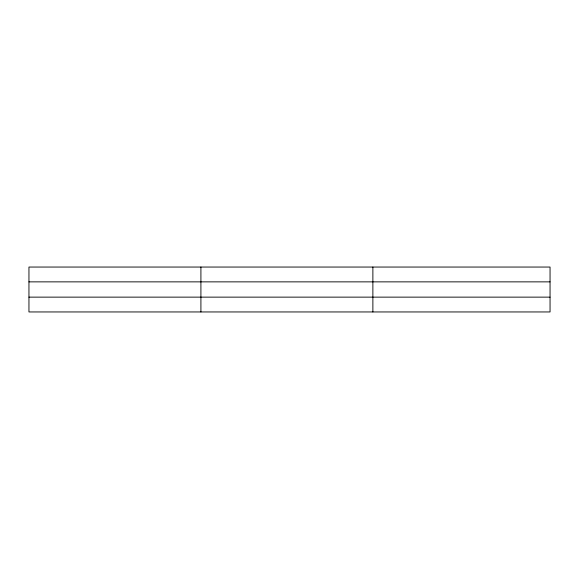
<?xml version="1.0" encoding="UTF-8"?>
<svg xmlns="http://www.w3.org/2000/svg" width="579" height="579" viewBox="0 0 579 579"><rect width="100%" height="100%" fill="white"/><g stroke="black" fill="none" stroke-linecap="round" stroke-linejoin="round"><path stroke-width="0.87" d="M200.913 267.049L200.913 311.951M372.876 267.049L372.876 311.951M550.05 297.136L550.05 311.951L28.95 311.951L28.95 267.049L550.05 267.049L550.05 297.136L28.95 297.136M28.95 281.864L550.05 281.864"/></g></svg>
